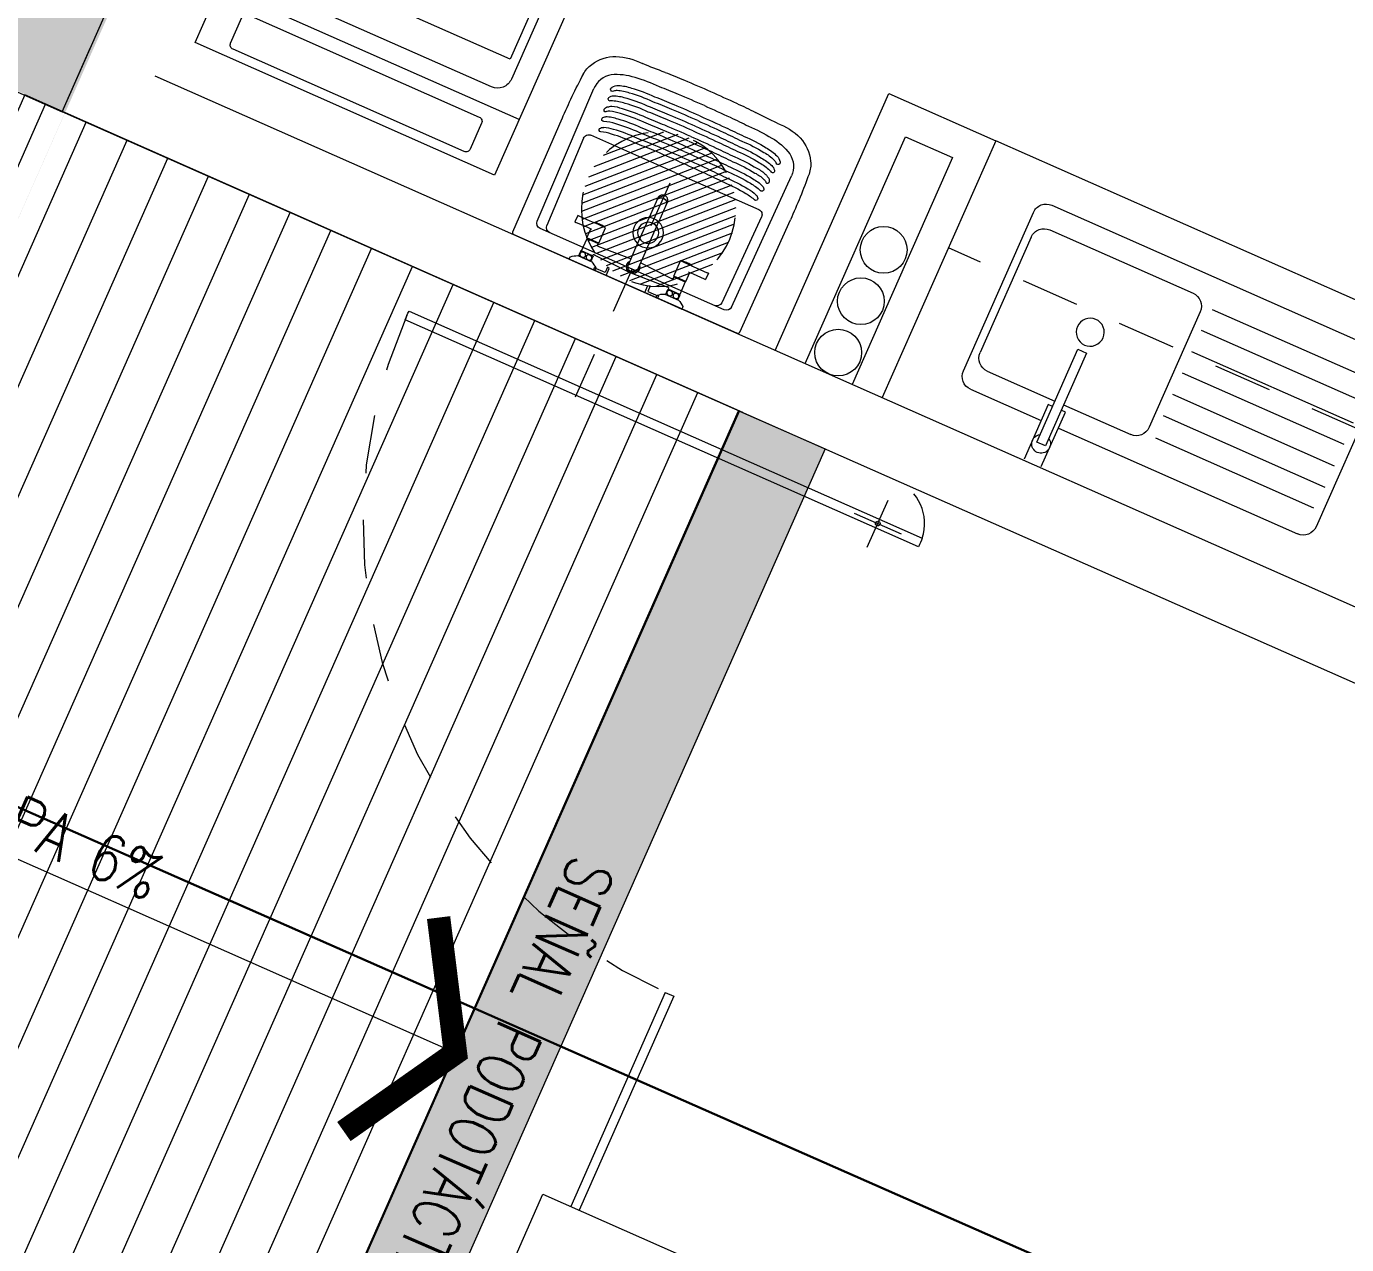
# Model space of a CAD drawing. Header units: millimetres. Extents: x 2471 to 2909, y 1327 to 1568.
# Drawn here: x 2631.763 to 2634.585, y 1413.125 to 1415.728 of the extents above; entities that cross this region are included whole.
import ezdxf
from ezdxf.xclip import XClip

# ---------------------------------------------------------------- set-up
doc = ezdxf.new("R2010")
doc.units = ezdxf.units.MM
doc.header["$XCLIPFRAME"] = 2
doc.set_wipeout_variables(frame=1)
for name, pattern in [('ACAD_ISO07W100', [3, 0, -3]), ('DASHDOT', [1, 0.5, -0.25, 0, -0.25]), ('DASHED2', [0.375, 0.25, -0.125]), ('HIDDEN', [0.375, 0.25, -0.125]), ('HIDDEN2', [0.1875, 0.125, -0.0625]), ('TD_P1$0$ACAD_ISO03W100', [30, 12, -18]), ('TD_P1$0$HIDDEN', [0.375, 0.25, -0.125]), ('Xref_Planta general_Rev4$0$HIDDEN', [0.375, 0.25, -0.125])]:
    doc.linetypes.add(name, pattern=pattern)
doc.layers.get('0').update_dxf_attribs({"color": 251, "lineweight": 9})
for name, color, linetype, lineweight in [('000 SOS 911 TUB. ENTERRADA  ACI', 5, 'DASHED2', 25), ('A-04', 251, 'Continuous', 13), ('A-BARANDAS', 251, 'Continuous', 13), ('A-ESTRUCTURA-HATCH', 251, 'Continuous', 13), ('A-HATCH', 251, 'Continuous', 13), ('A-MURO BAJO', 251, 'Continuous', 13), ('A-MUROS', 251, 'Continuous', 13), ('A-PROYECCIONES', 251, 'HIDDEN', 13), ('A_50_TextoIndicaciones', 251, 'Continuous', 13), ('DLP_EQUIPAMIENTO', 251, 'Continuous', 13), ('DLP_VERDE', 251, 'Continuous', 13), ('HATCH-PISOS', 251, 'Continuous', 13), ('Xref_Planta general_Rev4$0$A-PROYECCIONES', 251, 'Xref_Planta general_Rev4$0$HIDDEN', 13)]:
    doc.layers.add(name, color=color, linetype=linetype, lineweight=lineweight)
doc.styles.add('ESC-50', font='romans.shx', dxfattribs={"width": 0.9, "height": 0.1})
doc.styles.add('TXT_COTAS', font='romans.shx', dxfattribs={"width": 0.8})
doc.linetypes.add('Fire-50-Wall', pattern='A,0.5,-0.075,["I",ESC-50,S=1,R=0,X=-0.03,Y=-0.05],-0.05', length=0.625)

# ---------------------------------------------------------------- blocks, each defined once
blk = doc.blocks.new('TRAZO 2')
at = {"layer": 'HATCH-PISOS'}
h = blk.add_hatch(dxfattribs=at)
h.set_pattern_fill('ANSI31', color=8, scale=0.03, angle=201.1257)
h.set_pattern_definition([(246.12568, (84.2076, 29.95618), (0.08709998, -0.0385507), [])])
h.paths.add_polyline_path([(62.2089, 65.4141), (63.4958, 68.3216), (61.9686, 68.9975), (60.6816, 66.0897)])
h = blk.add_hatch(dxfattribs=at)
h.set_pattern_fill('HEX', color=8, scale=0.0075, angle=66.1257)
h.set_pattern_definition([(66.125684, (169.308602, 222.230152), (-0.037715397, 0.016692941), [0.0238125, -0.047625]), (186.125684, (169.308602, 222.230152), (0.004401188, -0.041008963), [0.0238125, -0.047625]), (126.125684, (169.31824, 222.251927), (-0.03331421, -0.024316022), [0.0238125, -0.047625])])
h.paths.add_polyline_path([(62.2089, 65.4141), (63.4958, 68.3216), (63.6787, 68.2407), (62.3918, 65.3332)])
blk.add_line((63.5028, 68.3185), (61.9756, 68.9944))
for points in [[(62.2089, 65.4141), (63.4958, 68.3216), (61.9686, 68.9975), (60.6816, 66.0897)], [(62.2089, 65.4141), (63.4958, 68.3216), (63.6787, 68.2407), (62.3918, 65.3332)]]:
    blk.add_lwpolyline(points, close=True)
at = {"layer": 'Xref_Planta general_Rev4$0$A-PROYECCIONES', "color": 8, "linetype": 'Continuous'}
blk.add_line((61.3616, 67.6259), (62.8887, 66.95), dxfattribs=at)
at = {"layer": 'Xref_Planta general_Rev4$0$A-PROYECCIONES', "color": 8, "linetype": 'Continuous', "const_width": 0.05}
blk.add_lwpolyline([(62.8527, 67.2393), (62.8887, 66.95), (62.6503, 66.7821)], dxfattribs=at)
at = {"layer": 'A_50_TextoIndicaciones', "char_height": 0.1, "attachment_point": 1, "style": 'TXT_COTAS'}
for s, insert, width, rotation in [('\\pxsm1,ql,t16;RAMPA 6%', (61.7644, 67.5902), 1.024058, 336.1257), ('\\pxsm1,ql,t16;SEÑAL PODOTÁCTIL', (63.2314, 67.3373), 1.46231, 246.1257)]:
    blk.add_mtext(s, dxfattribs=dict(at, insert=insert, width=width, rotation=rotation))
blk = doc.blocks.new('EST P1')
at = {"layer": 'A-ESTRUCTURA-HATCH'}
h = blk.add_hatch(dxfattribs=at)
h.set_pattern_fill('ANSI31', color=256, scale=0.02)
h.set_pattern_definition([(45, (-226392.07709, -8188203.05961), (-0.04490128060535, 0.04490128060535), [])])
h.paths.add_polyline_path([(-3.61, 5.05), (-3.61, 4.85), (-44.785, 4.85), (-44.785, -0.15), (-46.99, -0.15), (-46.99, -11.15), (-3.61, -11.1501), (-3.61, -11.4001), (-47.24, -11.4001), (-47.24, 0.15), (-45.035, 0.15), (-45.035, 5.05)])
h.paths.add_polyline_path([(5.8757, 4.85), (5.8757, 5.05), (35.53, 5.05), (35.53, 4.85)])
h.paths.add_polyline_path([(47.915, 5.05), (35.58, 5.05), (35.58, 4.85), (47.915, 4.85)])
h.paths.add_polyline_path([(51.865, 4.85), (53.3757, 4.85), (53.3757, 5.05), (51.865, 5.05)])
edge = h.paths.add_edge_path()
edge.add_arc((63.3007, -0.15), 9.7, 360, 540)
edge.add_line((53.6007, -0.15), (53.8007, -0.15))
edge.add_arc((63.3007, -0.15), 9.5, 0.90471, 180, ccw=False)
edge.add_line((72.7995, 0), (70.3507, 0))
edge.add_line((70.3507, 0), (70.3507, -0.1499))
edge.add_line((70.3507, -0.1499), (73.0007, -0.15))
edge = h.paths.add_edge_path()
edge.add_arc((63.3007, -0.15), 3.3, 0.0009, 49.9947)
edge.add_line((65.4221, 2.3777), (65.4222, -0.15))
edge.add_line((65.4222, -0.15), (65.2722, -0.15))
edge.add_line((65.2722, -0.15), (65.2721, 2.4964))
edge.add_arc((63.3007, -0.15), 3.3, 53.3166, 180)
edge.add_line((60.0007, -0.15), (59.8007, -0.15))
edge.add_arc((63.3007, -0.15), 3.5, 2.4574, 179.9999, ccw=False)
edge.add_line((66.7975, 0.0001), (69.4507, 0))
edge.add_line((69.4507, 0), (69.4507, -0.1499))
edge.add_line((69.4507, -0.1499), (66.6007, -0.1499))
h.paths.add_polyline_path([(-3.56, -11.15), (35.53, -11.15), (35.53, -11.4001), (-3.56, -11.4001)])
h.paths.add_polyline_path([(35.58, -11.1501), (71.88, -11.1501), (71.88, -11.4001), (35.58, -11.4)])
blk = doc.blocks.new('A$C47ad906b')
at = {"linetype": 'ACAD_ISO07W100'}
blk.add_blockref('EST P1', (27.0859, 53.6317), dxfattribs=at)
blk = doc.blocks.new('MEZCLADORA-P')
at = {"color": 251, "linetype": 'DASHDOT', "ltscale": 0.07}
blk.add_line((0, 0.2633), (0, -0.2869), dxfattribs=at)
at = {"color": 7}
for p, q in [((-0.1318, 0), (-0.0713, 0)), ((-0.0713, 0), (-0.0713, -0.0048)), ((0.0714, 0), (0.1319, 0)), ((0.1319, 0), (0.1319, -0.0048)), ((-0.1318, 0), (-0.1318, -0.0048)), ((-0.1178, -0.0145), (-0.0853, -0.0145)), ((-0.0875, -0.0265), (-0.1157, -0.0265)), ((-0.1141, -0.0265), (-0.1146, -0.027)), ((-0.0886, -0.027), (-0.1146, -0.027)), ((-0.1146, -0.027), (-0.1146, -0.056)), ((-0.0891, -0.0265), (-0.0886, -0.027)), ((-0.0886, -0.027), (-0.0886, -0.0285)), ((-0.0865, -0.0305), (-0.0015, -0.0262)), ((0.086, -0.0304), (0.0015, -0.0262)), ((0.0714, 0), (0.0714, -0.0048)), ((0.0854, -0.0145), (0.1179, -0.0145)), ((0.1157, -0.0265), (0.0875, -0.0265)), ((0.0886, -0.0265), (0.0881, -0.027)), ((0.1151, -0.027), (0.0881, -0.027)), ((0.0881, -0.0285), (0.0881, -0.027)), ((0.1146, -0.0265), (0.1151, -0.027)), ((0.1151, -0.056), (0.1151, -0.027)), ((-0.1146, -0.056), (-0.0886, -0.056)), ((-0.1141, -0.0565), (-0.1146, -0.056)), ((-0.0891, -0.0565), (-0.0886, -0.056)), ((-0.0886, -0.0525), (-0.0886, -0.056)), ((-0.0865, -0.0505), (-0.011, -0.0543)), ((-0.011, -0.0405), (-0.011, -0.0805)), ((0.011, -0.0805), (0.011, -0.0405)), ((0.086, -0.0506), (0.011, -0.0543)), ((0.0881, -0.056), (0.0881, -0.0525)), ((0.0881, -0.056), (0.1151, -0.056)), ((0.0886, -0.0565), (0.0881, -0.056)), ((0.0926, -0.0379), (0.0926, -0.0379)), ((0.1146, -0.0565), (0.1151, -0.056)), ((-0.1526, -0.078), (-0.1501, -0.078)), ((-0.1526, -0.093), (-0.1526, -0.078)), ((-0.1242, -0.078), (-0.1501, -0.078)), ((-0.1129, -0.078), (-0.1242, -0.078)), ((-0.0876, -0.057), (-0.1156, -0.057)), ((-0.1156, -0.057), (-0.1156, -0.078)), ((-0.0891, -0.0565), (-0.1141, -0.0565)), ((-0.0876, -0.057), (-0.0876, -0.093)), ((-0.011, -0.0805), (-0.011, -0.1514)), ((0.011, -0.0805), (0.011, -0.1514)), ((0.1156, -0.057), (0.0876, -0.057)), ((0.0876, -0.057), (0.0876, -0.093)), ((0.1146, -0.0565), (0.0886, -0.0565)), ((0.0896, -0.0565), (0.0896, -0.057)), ((0.1242, -0.078), (0.1129, -0.078)), ((0.1136, -0.0565), (0.1136, -0.057)), ((0.1156, -0.057), (0.1156, -0.078)), ((0.1501, -0.078), (0.1242, -0.078)), ((0.1501, -0.078), (0.1526, -0.078)), ((0.1526, -0.093), (0.1526, -0.078)), ((-0.1501, -0.093), (-0.1526, -0.093)), ((-0.1501, -0.093), (-0.1242, -0.093)), ((-0.1242, -0.093), (-0.1129, -0.093)), ((-0.1137, -0.093), (-0.1137, -0.0932)), ((-0.0876, -0.093), (-0.1129, -0.093)), ((-0.1031, -0.0954), (-0.1001, -0.0954)), ((-0.0895, -0.093), (-0.0895, -0.0932)), ((0.1129, -0.093), (0.0876, -0.093)), ((0.0895, -0.093), (0.0895, -0.0932)), ((0.1001, -0.0954), (0.1031, -0.0954)), ((0.1129, -0.093), (0.1242, -0.093)), ((0.1137, -0.093), (0.1137, -0.0932)), ((0.1242, -0.093), (0.1501, -0.093)), ((0.1526, -0.093), (0.1501, -0.093)), ((-0.011, -0.1514), (-0.011, -0.1885)), ((0.011, -0.1885), (0.011, -0.1514)), ((-0.011, -0.1885), (-0.011, -0.1905)), ((-0.011, -0.1969), (-0.011, -0.1905)), ((0.011, -0.1885), (0.011, -0.1905)), ((0.011, -0.1969), (0.011, -0.1905))]:
    blk.add_line(p, q, dxfattribs=at)
for centre, radius, start, end in [((-0.1303, -0.0048), 0.0015, 180, 228.4626), ((-0.0982, 0.0315), 0.05, 228.4626, 246.8453), ((-0.1083, -0.0205), 0.0095, 140.8333, 144.6655), ((-0.1083, -0.0205), 0.0095, 215.3345, 219.1667), ((-0.0948, -0.0205), 0.0095, 35.3345, 39.1667), ((-0.0948, -0.0205), 0.0095, 320.8333, 324.6655), ((-0.105, 0.0315), 0.05, 293.1547, 311.5374), ((-0.0728, -0.0048), 0.0015, 311.5374, 0), ((0, -0.0405), 0.0143, 320.0451, 219.9549), ((0, -0.0405), 0.0143, 320.5275, 219.4725), ((0, -0.0405), 0.014, 321.7868, 218.2132), ((0.0729, -0.0048), 0.0015, 180, 228.4626), ((0.105, 0.0315), 0.05, 228.4626, 246.8453), ((0.0949, -0.0205), 0.0095, 140.8333, 144.6655), ((0.0949, -0.0205), 0.0095, 215.3345, 219.1667), ((0.1084, -0.0205), 0.0095, 35.3345, 39.1667), ((0.1084, -0.0205), 0.0095, 320.8333, 324.6655), ((0.0982, 0.0315), 0.05, 293.1547, 311.5374), ((0.1304, -0.0048), 0.0015, 311.5374, 0), ((0, -0.0405), 0.011, 0, 180), ((-0.1127, -0.0932), 0.001, 180, 255.7593), ((-0.1031, -0.0554), 0.04, 255.7593, 270), ((-0.1001, -0.0554), 0.04, 270, 284.2407), ((-0.0905, -0.0932), 0.001, 284.2407, 0), ((0.0905, -0.0932), 0.001, 180, 255.7593), ((0.1001, -0.0554), 0.04, 255.7593, 270), ((0.1031, -0.0554), 0.04, 270, 284.2407), ((0.1127, -0.0932), 0.001, 284.2407, 0)]:
    blk.add_arc(centre, radius, start, end, dxfattribs=at)
for centre, major_axis, ratio, start_param, end_param in [((-0.0016, -0.0243), (0.00195, 0.00019), 0.977728, 4.694416, 4.711947), ((0.0016, -0.0243), (0.00197, -0.00016), 0.989596, 4.695691, 4.715329), ((0, -0.1905), (-0.011, 0), 0.927184, 0, 3.141593), ((0, -0.1905), (0.011, 0), 0.927184, 3.141593, 6.283185)]:
    blk.add_ellipse(centre, major_axis=major_axis, ratio=ratio, start_param=start_param, end_param=end_param, dxfattribs=at)
for points, knots in [([(-0.1161, -0.026), (-0.1161, -0.026), (-0.1161, -0.0259), (-0.1161, -0.0257), (-0.1161, -0.0255), (-0.1161, -0.0251), (-0.1161, -0.0248), (-0.1161, -0.0244), (-0.1161, -0.0242), (-0.1161, -0.0237), (-0.1161, -0.0234), (-0.1161, -0.0228), (-0.1161, -0.0223), (-0.1161, -0.0214), (-0.1161, -0.0209), (-0.1161, -0.0201), (-0.1161, -0.0196), (-0.1161, -0.0187), (-0.1161, -0.0182), (-0.1161, -0.0176), (-0.1161, -0.0173), (-0.1161, -0.0168), (-0.1161, -0.0166), (-0.1161, -0.0162), (-0.1161, -0.0159), (-0.1161, -0.0155), (-0.1161, -0.0153), (-0.1161, -0.0151), (-0.1161, -0.015), (-0.1161, -0.015)], [1.912506, 1.912506, 1.912506, 1.912506, 2.09167, 2.09167, 2.270834, 2.270834, 2.409757, 2.409757, 2.503909, 2.503909, 2.59806, 2.59806, 2.741232, 2.741232, 2.868759, 2.868759, 2.996286, 2.996286, 3.139457, 3.139457, 3.233609, 3.233609, 3.32776, 3.32776, 3.466683, 3.466683, 3.645847, 3.645847, 3.825012, 3.825012, 3.825012, 3.825012]), ([(-0.1088, -0.026), (-0.1083, -0.026), (-0.1078, -0.0259), (-0.1067, -0.0257), (-0.1061, -0.0255), (-0.1053, -0.0251), (-0.1049, -0.0248), (-0.1043, -0.0244), (-0.1041, -0.0242), (-0.1036, -0.0237), (-0.1034, -0.0234), (-0.103, -0.0228), (-0.1028, -0.0223), (-0.1026, -0.0214), (-0.1025, -0.0209), (-0.1025, -0.0201), (-0.1026, -0.0196), (-0.1028, -0.0187), (-0.103, -0.0182), (-0.1034, -0.0176), (-0.1036, -0.0173), (-0.1041, -0.0168), (-0.1043, -0.0166), (-0.1049, -0.0162), (-0.1053, -0.0159), (-0.1061, -0.0155), (-0.1067, -0.0153), (-0.1078, -0.0151), (-0.1083, -0.015), (-0.1088, -0.015), (-0.1094, -0.015), (-0.1099, -0.0151), (-0.111, -0.0153), (-0.1116, -0.0155), (-0.1124, -0.0159), (-0.1128, -0.0162), (-0.1134, -0.0166), (-0.1136, -0.0168), (-0.1141, -0.0173), (-0.1143, -0.0176), (-0.1147, -0.0182), (-0.1149, -0.0187), (-0.1151, -0.0196), (-0.1152, -0.0201), (-0.1152, -0.0209), (-0.1151, -0.0214), (-0.1149, -0.0223), (-0.1147, -0.0228), (-0.1143, -0.0234), (-0.1141, -0.0237), (-0.1136, -0.0242), (-0.1134, -0.0244), (-0.1128, -0.0248), (-0.1124, -0.0251), (-0.1116, -0.0255), (-0.111, -0.0257), (-0.1099, -0.0259), (-0.1094, -0.026), (-0.1088, -0.026)], [1.912506, 1.912506, 1.912506, 1.912506, 2.09167, 2.09167, 2.270834, 2.270834, 2.409757, 2.409757, 2.503909, 2.503909, 2.59806, 2.59806, 2.741232, 2.741232, 2.868759, 2.868759, 2.996286, 2.996286, 3.139457, 3.139457, 3.233609, 3.233609, 3.32776, 3.32776, 3.466683, 3.466683, 3.645847, 3.645847, 3.825012, 3.825012, 3.825012, 4.004176, 4.004176, 4.18334, 4.18334, 4.322263, 4.322263, 4.416415, 4.416415, 4.510566, 4.510566, 4.653737, 4.653737, 4.781264, 4.781264, 4.908792, 4.908792, 5.051963, 5.051963, 5.146114, 5.146114, 5.240266, 5.240266, 5.379189, 5.379189, 5.558353, 5.558353, 5.737517, 5.737517, 5.737517, 5.737517]), ([(-0.0944, -0.026), (-0.0938, -0.026), (-0.0933, -0.0259), (-0.0922, -0.0257), (-0.0916, -0.0255), (-0.0908, -0.0251), (-0.0904, -0.0248), (-0.0898, -0.0244), (-0.0896, -0.0242), (-0.0891, -0.0237), (-0.0889, -0.0234), (-0.0885, -0.0228), (-0.0883, -0.0223), (-0.0881, -0.0214), (-0.088, -0.0209), (-0.088, -0.0201), (-0.0881, -0.0196), (-0.0883, -0.0187), (-0.0885, -0.0182), (-0.0889, -0.0176), (-0.0891, -0.0173), (-0.0896, -0.0168), (-0.0898, -0.0166), (-0.0904, -0.0162), (-0.0908, -0.0159), (-0.0916, -0.0155), (-0.0922, -0.0153), (-0.0933, -0.0151), (-0.0938, -0.015), (-0.0944, -0.015), (-0.0949, -0.015), (-0.0954, -0.0151), (-0.0965, -0.0153), (-0.0971, -0.0155), (-0.0979, -0.0159), (-0.0983, -0.0162), (-0.0989, -0.0166), (-0.0991, -0.0168), (-0.0996, -0.0173), (-0.0998, -0.0176), (-0.1002, -0.0182), (-0.1004, -0.0187), (-0.1006, -0.0196), (-0.1007, -0.0201), (-0.1007, -0.0209), (-0.1006, -0.0214), (-0.1004, -0.0223), (-0.1002, -0.0228), (-0.0998, -0.0234), (-0.0996, -0.0237), (-0.0991, -0.0242), (-0.0989, -0.0244), (-0.0983, -0.0248), (-0.0979, -0.0251), (-0.0971, -0.0255), (-0.0965, -0.0257), (-0.0954, -0.0259), (-0.0949, -0.026), (-0.0944, -0.026)], [-1.912506, -1.912506, -1.912506, -1.912506, -1.733342, -1.733342, -1.554177, -1.554177, -1.415254, -1.415254, -1.321103, -1.321103, -1.226951, -1.226951, -1.08378, -1.08378, -0.956253, -0.956253, -0.828726, -0.828726, -0.685555, -0.685555, -0.591403, -0.591403, -0.497251, -0.497251, -0.358328, -0.358328, -0.179164, -0.179164, 0, 0, 0, 0.179164, 0.179164, 0.358328, 0.358328, 0.497251, 0.497251, 0.591403, 0.591403, 0.685555, 0.685555, 0.828726, 0.828726, 0.956253, 0.956253, 1.08378, 1.08378, 1.226951, 1.226951, 1.321103, 1.321103, 1.415254, 1.415254, 1.554177, 1.554177, 1.733342, 1.733342, 1.912506, 1.912506, 1.912506, 1.912506]), ([(-0.0871, -0.015), (-0.0871, -0.015), (-0.0871, -0.0151), (-0.0871, -0.0153), (-0.0871, -0.0155), (-0.0871, -0.0159), (-0.0871, -0.0162), (-0.0871, -0.0166), (-0.0871, -0.0168), (-0.0871, -0.0173), (-0.0871, -0.0176), (-0.0871, -0.0182), (-0.0871, -0.0187), (-0.0871, -0.0196), (-0.0871, -0.0201), (-0.0871, -0.0209), (-0.0871, -0.0214), (-0.0871, -0.0223), (-0.0871, -0.0228), (-0.0871, -0.0234), (-0.0871, -0.0237), (-0.0871, -0.0242), (-0.0871, -0.0244), (-0.0871, -0.0248), (-0.0871, -0.0251), (-0.0871, -0.0255), (-0.0871, -0.0257), (-0.0871, -0.0259), (-0.0871, -0.026), (-0.0871, -0.026)], [0, 0, 0, 0, 0.179164, 0.179164, 0.358328, 0.358328, 0.497251, 0.497251, 0.591403, 0.591403, 0.685555, 0.685555, 0.828726, 0.828726, 0.956253, 0.956253, 1.08378, 1.08378, 1.226951, 1.226951, 1.321103, 1.321103, 1.415254, 1.415254, 1.554177, 1.554177, 1.733342, 1.733342, 1.912506, 1.912506, 1.912506, 1.912506]), ([(0.0014, -0.0262), (0.0014, -0.0262), (0.0014, -0.0262), (0.0015, -0.0262), (0.0015, -0.0262), (0.0015, -0.0262)], [0, 0, 0, 0, 0.003858876, 0.003858876, 0.005459734, 0.005459734, 0.005459734, 0.005459734]), ([(0.0871, -0.026), (0.0871, -0.026), (0.0871, -0.0259), (0.0871, -0.0257), (0.0871, -0.0255), (0.0871, -0.0251), (0.0871, -0.0248), (0.0871, -0.0244), (0.0871, -0.0242), (0.0871, -0.0237), (0.0871, -0.0234), (0.0871, -0.0228), (0.0871, -0.0223), (0.0871, -0.0214), (0.0871, -0.0209), (0.0871, -0.0201), (0.0871, -0.0196), (0.0871, -0.0187), (0.0871, -0.0182), (0.0871, -0.0176), (0.0871, -0.0173), (0.0871, -0.0168), (0.0871, -0.0166), (0.0871, -0.0162), (0.0871, -0.0159), (0.0871, -0.0155), (0.0871, -0.0153), (0.0871, -0.0151), (0.0871, -0.015), (0.0871, -0.015)], [1.912506, 1.912506, 1.912506, 1.912506, 2.09167, 2.09167, 2.270834, 2.270834, 2.409757, 2.409757, 2.503909, 2.503909, 2.59806, 2.59806, 2.741232, 2.741232, 2.868759, 2.868759, 2.996286, 2.996286, 3.139457, 3.139457, 3.233609, 3.233609, 3.32776, 3.32776, 3.466683, 3.466683, 3.645847, 3.645847, 3.825012, 3.825012, 3.825012, 3.825012]), ([(0.0944, -0.026), (0.0949, -0.026), (0.0954, -0.0259), (0.0965, -0.0257), (0.0971, -0.0255), (0.0979, -0.0251), (0.0983, -0.0248), (0.0989, -0.0244), (0.0991, -0.0242), (0.0996, -0.0237), (0.0998, -0.0234), (0.1002, -0.0228), (0.1004, -0.0223), (0.1006, -0.0214), (0.1007, -0.0209), (0.1007, -0.0201), (0.1006, -0.0196), (0.1004, -0.0187), (0.1002, -0.0182), (0.0998, -0.0176), (0.0996, -0.0173), (0.0991, -0.0168), (0.0989, -0.0166), (0.0983, -0.0162), (0.0979, -0.0159), (0.0971, -0.0155), (0.0965, -0.0153), (0.0954, -0.0151), (0.0949, -0.015), (0.0944, -0.015), (0.0938, -0.015), (0.0933, -0.0151), (0.0922, -0.0153), (0.0916, -0.0155), (0.0908, -0.0159), (0.0904, -0.0162), (0.0898, -0.0166), (0.0896, -0.0168), (0.0891, -0.0173), (0.0889, -0.0176), (0.0885, -0.0182), (0.0883, -0.0187), (0.0881, -0.0196), (0.088, -0.0201), (0.088, -0.0209), (0.0881, -0.0214), (0.0883, -0.0223), (0.0885, -0.0228), (0.0889, -0.0234), (0.0891, -0.0237), (0.0896, -0.0242), (0.0898, -0.0244), (0.0904, -0.0248), (0.0908, -0.0251), (0.0916, -0.0255), (0.0922, -0.0257), (0.0933, -0.0259), (0.0938, -0.026), (0.0944, -0.026)], [1.912506, 1.912506, 1.912506, 1.912506, 2.09167, 2.09167, 2.270834, 2.270834, 2.409757, 2.409757, 2.503909, 2.503909, 2.59806, 2.59806, 2.741232, 2.741232, 2.868759, 2.868759, 2.996286, 2.996286, 3.139457, 3.139457, 3.233609, 3.233609, 3.32776, 3.32776, 3.466683, 3.466683, 3.645847, 3.645847, 3.825012, 3.825012, 3.825012, 4.004176, 4.004176, 4.18334, 4.18334, 4.322263, 4.322263, 4.416415, 4.416415, 4.510566, 4.510566, 4.653737, 4.653737, 4.781264, 4.781264, 4.908792, 4.908792, 5.051963, 5.051963, 5.146114, 5.146114, 5.240266, 5.240266, 5.379189, 5.379189, 5.558353, 5.558353, 5.737517, 5.737517, 5.737517, 5.737517]), ([(0.1088, -0.026), (0.1094, -0.026), (0.1099, -0.0259), (0.111, -0.0257), (0.1116, -0.0255), (0.1124, -0.0251), (0.1128, -0.0248), (0.1134, -0.0244), (0.1136, -0.0242), (0.1141, -0.0237), (0.1143, -0.0234), (0.1147, -0.0228), (0.1149, -0.0223), (0.1151, -0.0214), (0.1152, -0.0209), (0.1152, -0.0201), (0.1151, -0.0196), (0.1149, -0.0187), (0.1147, -0.0182), (0.1143, -0.0176), (0.1141, -0.0173), (0.1136, -0.0168), (0.1134, -0.0166), (0.1128, -0.0162), (0.1124, -0.0159), (0.1116, -0.0155), (0.111, -0.0153), (0.1099, -0.0151), (0.1094, -0.015), (0.1088, -0.015), (0.1083, -0.015), (0.1078, -0.0151), (0.1067, -0.0153), (0.1061, -0.0155), (0.1053, -0.0159), (0.1049, -0.0162), (0.1043, -0.0166), (0.1041, -0.0168), (0.1036, -0.0173), (0.1034, -0.0176), (0.103, -0.0182), (0.1028, -0.0187), (0.1026, -0.0196), (0.1025, -0.0201), (0.1025, -0.0209), (0.1026, -0.0214), (0.1028, -0.0223), (0.103, -0.0228), (0.1034, -0.0234), (0.1036, -0.0237), (0.1041, -0.0242), (0.1043, -0.0244), (0.1049, -0.0248), (0.1053, -0.0251), (0.1061, -0.0255), (0.1067, -0.0257), (0.1078, -0.0259), (0.1083, -0.026), (0.1088, -0.026)], [-1.912506, -1.912506, -1.912506, -1.912506, -1.733342, -1.733342, -1.554177, -1.554177, -1.415254, -1.415254, -1.321103, -1.321103, -1.226951, -1.226951, -1.08378, -1.08378, -0.956253, -0.956253, -0.828726, -0.828726, -0.685555, -0.685555, -0.591403, -0.591403, -0.497251, -0.497251, -0.358328, -0.358328, -0.179164, -0.179164, 0, 0, 0, 0.179164, 0.179164, 0.358328, 0.358328, 0.497251, 0.497251, 0.591403, 0.591403, 0.685555, 0.685555, 0.828726, 0.828726, 0.956253, 0.956253, 1.08378, 1.08378, 1.226951, 1.226951, 1.321103, 1.321103, 1.415254, 1.415254, 1.554177, 1.554177, 1.733342, 1.733342, 1.912506, 1.912506, 1.912506, 1.912506]), ([(0.1161, -0.015), (0.1161, -0.015), (0.1161, -0.0151), (0.1161, -0.0153), (0.1161, -0.0155), (0.1161, -0.0159), (0.1161, -0.0162), (0.1161, -0.0166), (0.1161, -0.0168), (0.1161, -0.0173), (0.1161, -0.0176), (0.1161, -0.0182), (0.1161, -0.0187), (0.1161, -0.0196), (0.1161, -0.0201), (0.1161, -0.0209), (0.1161, -0.0214), (0.1161, -0.0223), (0.1161, -0.0228), (0.1161, -0.0234), (0.1161, -0.0237), (0.1161, -0.0242), (0.1161, -0.0244), (0.1161, -0.0248), (0.1161, -0.0251), (0.1161, -0.0255), (0.1161, -0.0257), (0.1161, -0.0259), (0.1161, -0.026), (0.1161, -0.026)], [0, 0, 0, 0, 0.179164, 0.179164, 0.358328, 0.358328, 0.497251, 0.497251, 0.591403, 0.591403, 0.685555, 0.685555, 0.828726, 0.828726, 0.956253, 0.956253, 1.08378, 1.08378, 1.226951, 1.226951, 1.321103, 1.321103, 1.415254, 1.415254, 1.554177, 1.554177, 1.733342, 1.733342, 1.912506, 1.912506, 1.912506, 1.912506]), ([(-0.0886, -0.0285), (-0.0886, -0.0287), (-0.0886, -0.0289), (-0.0884, -0.0293), (-0.0883, -0.0295), (-0.0881, -0.0299), (-0.0879, -0.03), (-0.0876, -0.0303), (-0.0874, -0.0303), (-0.0869, -0.0305), (-0.0867, -0.0305), (-0.0865, -0.0305)], [0.0014961, 0.0014961, 0.0014961, 0.0014961, 0.0628341, 0.0628341, 0.1278738, 0.1278738, 0.192655, 0.192655, 0.2586819, 0.2586819, 0.3211409, 0.3211409, 0.3211409, 0.3211409]), ([(-0.0865, -0.0505), (-0.0867, -0.0505), (-0.0869, -0.0505), (-0.0873, -0.0507), (-0.0875, -0.0507), (-0.0879, -0.051), (-0.0881, -0.0511), (-0.0883, -0.0515), (-0.0884, -0.0517), (-0.0886, -0.0521), (-0.0886, -0.0523), (-0.0886, -0.0525)], [0, 0, 0, 0, 0.0632739, 0.0632739, 0.1284986, 0.1284986, 0.1931331, 0.1931331, 0.2588948, 0.2588948, 0.322347, 0.322347, 0.322347, 0.322347]), ([(0.086, -0.0305), (0.0862, -0.0305), (0.0864, -0.0304), (0.0869, -0.0303), (0.0871, -0.0302), (0.0874, -0.03), (0.0876, -0.0298), (0.0878, -0.0295), (0.0879, -0.0293), (0.0881, -0.0289), (0.0881, -0.0287), (0.0881, -0.0285)], [0.0009309, 0.0009309, 0.0009309, 0.0009309, 0.0631461, 0.0631461, 0.1284888, 0.1284888, 0.1937028, 0.1937028, 0.260157, 0.260157, 0.3196739, 0.3196739, 0.3196739, 0.3196739]), ([(0.0881, -0.0525), (0.0881, -0.0523), (0.0881, -0.0521), (0.0879, -0.0517), (0.0878, -0.0515), (0.0876, -0.0512), (0.0874, -0.051), (0.0871, -0.0508), (0.0869, -0.0507), (0.0864, -0.0506), (0.0862, -0.0505), (0.086, -0.0505)], [0.0009616, 0.0009616, 0.0009616, 0.0009616, 0.0627142, 0.0627142, 0.1276947, 0.1276947, 0.1924362, 0.1924362, 0.2584085, 0.2584085, 0.3218037, 0.3218037, 0.3218037, 0.3218037]), ([(0.011, -0.1969), (0.011, -0.198), (0.0108, -0.199), (0.0101, -0.2011), (0.0095, -0.2021), (0.0082, -0.2038), (0.0073, -0.2046), (0.0054, -0.2059), (0.0043, -0.2064), (0.0021, -0.207), (0.0009, -0.2072), (-0.0015, -0.2071), (-0.0026, -0.2069), (-0.0048, -0.2062), (-0.0059, -0.2056), (-0.0077, -0.2042), (-0.0085, -0.2034), (-0.0098, -0.2016), (-0.0103, -0.2006), (-0.0109, -0.1987), (-0.011, -0.1978), (-0.011, -0.1969)], [4.328417, 4.328417, 4.328417, 4.328417, 4.64395, 4.64395, 4.960575, 4.960575, 5.279717, 5.279717, 5.601363, 5.601363, 5.924602, 5.924602, 6.248311, 6.248311, 6.571371, 6.571371, 6.892655, 6.892655, 7.211325, 7.211325, 7.470009, 7.470009, 7.470009, 7.470009])]:
    blk.add_open_spline(points, degree=3, knots=knots, dxfattribs=at)
for points in [[(-0.0015, -0.0262), (-0.0015, -0.0262), (-0.0015, -0.0262), (-0.0015, -0.0262)], [(-0.0015, -0.0262), (-0.0015, -0.0262), (-0.0014, -0.0262), (-0.0014, -0.0262)], [(0.0015, -0.0262), (0.0015, -0.0262), (0.0015, -0.0262), (0.0015, -0.0262)], [(-0.093, -0.0371), (-0.093, -0.0371), (-0.093, -0.0371), (-0.093, -0.0371)], [(-0.0886, -0.0525), (-0.0886, -0.0525), (-0.0886, -0.0525), (-0.0886, -0.0525)], [(-0.0865, -0.0505), (-0.0865, -0.0505), (-0.0865, -0.0505), (-0.0865, -0.0505)], [(0.0881, -0.0525), (0.0881, -0.0525), (0.0881, -0.0525), (0.0881, -0.0525)]]:
    blk.add_open_spline(points, degree=3, dxfattribs=at)
blk = doc.blocks.new('LAV-AMAZ-LAV_01')
blk.add_wipeout([(0.26, 0), (0.2622, -0.0005), (0.2636, -0.0015), (0.2646, -0.0029), (0.265, -0.005), (0.2669, -0.2686), (0.2669, -0.2806), (0.2668, -0.3016), (0.2663, -0.3212), (0.2658, -0.3369), (0.2649, -0.3544), (0.2637, -0.3738), (0.2622, -0.3835), (0.2599, -0.3912), (0.256, -0.3998), (0.2526, -0.4053), (0.248, -0.4118), (0.2384, -0.4219), (0.2336, -0.426), (0.2274, -0.4303), (0.2218, -0.4337), (0.2153, -0.4368), (0.2095, -0.4389), (0.2006, -0.4416), (0.191, -0.4437), (0.1829, -0.445), (0.1696, -0.4461), (0.165, -0.4462), (0.1572, -0.4459), (0.1314, -0.4466), (0.1057, -0.4481), (0.0834, -0.4489), (0.0611, -0.4495), (0.0413, -0.4498), (0.0031, -0.45), (-0.0305, -0.4499), (-0.0611, -0.4495), (-0.0834, -0.4489), (-0.1057, -0.4481), (-0.1314, -0.4466), (-0.1572, -0.4459), (-0.165, -0.4462), (-0.1772, -0.4456), (-0.1867, -0.4445), (-0.1955, -0.4428), (-0.2037, -0.4407), (-0.2104, -0.4386), (-0.2153, -0.4368), (-0.223, -0.433), (-0.231, -0.4279), (-0.2384, -0.4219), (-0.245, -0.4153), (-0.2509, -0.4079), (-0.2556, -0.4005), (-0.2593, -0.3928), (-0.2612, -0.3876), (-0.2627, -0.3815), (-0.2637, -0.3738), (-0.2647, -0.3576), (-0.2655, -0.3419), (-0.2661, -0.3284), (-0.2663, -0.3212), (-0.2667, -0.3081), (-0.2669, -0.2902), (-0.2669, -0.2686), (-0.2665, -0.2127), (-0.266, -0.1368), (-0.265, -0.005), (-0.2647, -0.0032), (-0.2636, -0.0015), (-0.2621, -0.0004), (-0.26, 0)])
for p, q in [((0.26, 0), (-0.26, 0)), ((-0.265, -0.005), (-0.2669, -0.2686)), ((0.265, -0.005), (0.2669, -0.2686)), ((-0.2271, -0.0469), (-0.2308, -0.3547)), ((0.2151, -0.035), (-0.2151, -0.035)), ((-0.208, -0.2488), (-0.2042, -0.0468)), ((0.208, -0.2488), (0.2042, -0.0468)), ((0.2271, -0.0469), (0.2308, -0.3547)), ((0, -0.261), (-0.196, -0.261)), ((0, -0.261), (0.196, -0.261))]:
    blk.add_line(p, q)
at = {"color": 7}
for points in [[(-0.0001, -0.286, -0.004924), (-0.06, -0.2855, -0.005443), (-0.1041, -0.2841, -0.041272), (-0.157, -0.281, -0.059773), (-0.1802, -0.2762, -0.37117)], [(0.0001, -0.286, 0.004924), (0.06, -0.2855, 0.005443), (0.1041, -0.2841, 0.041272), (0.157, -0.281, 0.059773), (0.1802, -0.2762, 0.37117)], [(-0.0001, -0.321, -0.004924), (-0.06, -0.3205, -0.005443), (-0.1041, -0.3191, -0.041272), (-0.157, -0.316, -0.068069), (-0.1833, -0.3101, -0.158546)], [(-0.0001, -0.31, -0.004924), (-0.06, -0.3095, -0.005443), (-0.1041, -0.3081, -0.041272), (-0.157, -0.305, -0.066903), (-0.1829, -0.2992, -0.004021)], [(-0.0001, -0.297, -0.004924), (-0.06, -0.2965, -0.005443), (-0.1041, -0.2951, -0.041272), (-0.157, -0.292, -0.045554), (-0.1778, -0.2875)], [(0.0001, -0.297, 0.004924), (0.06, -0.2965, 0.005443), (0.1041, -0.2951, 0.041272), (0.157, -0.292, 0.045554), (0.1778, -0.2875)], [(0.0001, -0.31, 0.004924), (0.06, -0.3095, 0.005443), (0.1041, -0.3081, 0.041272), (0.157, -0.305, 0.066903), (0.1829, -0.2992, 0.004021)], [(0.0001, -0.321, 0.004924), (0.06, -0.3205, 0.005443), (0.1041, -0.3191, 0.041272), (0.157, -0.316, 0.068069), (0.1833, -0.3101, 0.158546)], [(-0.0001, -0.334, -0.004924), (-0.06, -0.3335, -0.005443), (-0.1041, -0.3321, -0.041272), (-0.157, -0.329, -0.078711), (-0.1799, -0.3243, -0.062731), (-0.1859, -0.3211, -0.37117)], [(-0.0001, -0.345, -0.004924), (-0.06, -0.3445, -0.005443), (-0.1041, -0.3431, -0.041272), (-0.157, -0.34, -0.078711), (-0.1799, -0.3353, -0.054156), (-0.1851, -0.3326, -0.37117)], [(0.0001, -0.334, 0.004924), (0.06, -0.3335, 0.005443), (0.1041, -0.3321, 0.041272), (0.157, -0.329, 0.078711), (0.1799, -0.3243, 0.062731), (0.1859, -0.3211, 0.37117)], [(0.0001, -0.345, 0.004924), (0.06, -0.3445, 0.005443), (0.1041, -0.3431, 0.041272), (0.157, -0.34, 0.078711), (0.1799, -0.3353, 0.054156), (0.1851, -0.3326, 0.37117)], [(-0.0001, -0.369, -0.004924), (-0.06, -0.3685, -0.005443), (-0.1041, -0.3671, -0.041272), (-0.157, -0.364, -0.068174), (-0.1834, -0.358, -0.157546), (-0.1925, -0.3517, -0.375783)], [(-0.0001, -0.382, -0.004924), (-0.06, -0.3815, -0.005443), (-0.1041, -0.3801, -0.041272), (-0.157, -0.377, -0.068174), (-0.1834, -0.371, -0.088848), (-0.1902, -0.3667, -0.37117)], [(-0.0001, -0.358, -0.004924), (-0.06, -0.3575, -0.005443), (-0.1041, -0.3561, -0.041272), (-0.157, -0.353, -0.068174), (-0.1834, -0.347, -0.012686), (-0.1882, -0.3447)], [(0.0001, -0.358, 0.004924), (0.06, -0.3575, 0.005443), (0.1041, -0.3561, 0.041272), (0.157, -0.353, 0.068174), (0.1834, -0.347, 0.012686), (0.1882, -0.3447)], [(0.0001, -0.369, 0.004924), (0.06, -0.3685, 0.005443), (0.1041, -0.3671, 0.041272), (0.157, -0.364, 0.068174), (0.1834, -0.358, 0.157546), (0.1925, -0.3517, 0.375783)], [(0.0001, -0.382, 0.004924), (0.06, -0.3815, 0.005443), (0.1041, -0.3801, 0.041272), (0.157, -0.377, 0.068174), (0.1834, -0.371, 0.088848), (0.1902, -0.3667, 0.37117)], [(-0.0001, -0.393, -0.004924), (-0.06, -0.3925, -0.005443), (-0.1041, -0.3911, -0.041272), (-0.157, -0.388, -0.064512), (-0.1851, -0.3816, -0.157603), (-0.1966, -0.3724)], [(0.0001, -0.393, 0.004924), (0.06, -0.3925, 0.005443), (0.1041, -0.3911, 0.041272), (0.157, -0.388, 0.064512), (0.1851, -0.3816, 0.157603), (0.1966, -0.3724)]]:
    blk.add_lwpolyline(points, format="xyb", dxfattribs=at)
for points in [[(0, -0.417, -0.004925), (-0.0604, -0.4165, -0.00535), (-0.1043, -0.4151, -0.04023), (-0.1597, -0.4119, -0.10491), (-0.2087, -0.3967, -0.253945), (-0.2308, -0.3547, -0.253945)], [(0, -0.417, 0.004925), (0.0604, -0.4165, 0.00535), (0.1043, -0.4151, 0.04023), (0.1597, -0.4119, 0.10491), (0.2087, -0.3967, 0.253945), (0.2308, -0.3547, 0.253945)], [(-0.0611, -0.4495, 0.004927), (0, -0.45, 0.004927), (0.0611, -0.4495, 0.004927)]]:
    blk.add_lwpolyline(points, format="xyb")
for radius in [0.0325, 0.0225]:
    blk.add_circle((0, -0.12), radius)
for centre, radius, start, end in [((-0.26, -0.005), 0.005, 90, 179.5983), ((0.26, -0.005), 0.005, 0.4017, 90), ((-0.2151, -0.047), 0.012, 90, 179.3199), ((-0.1922, -0.047), 0.012, 90, 178.9249), ((0.1922, -0.047), 0.012, 1.0751, 90), ((0.2151, -0.047), 0.012, 0.6801, 90), ((-0.196, -0.249), 0.012, 178.9249, 270), ((0.196, -0.249), 0.012, 270, 1.0751), ((1.0777, -0.2806), 1.3446, 179.4878, 183.9734), ((-1.0777, -0.2806), 1.3446, 356.0266, 0.5122), ((-0.2016, -0.3694), 0.0623, 183.9734, 209.8873), ((0.2016, -0.3694), 0.0623, 330.1127, 356.0266), ((-0.1812, -0.3586), 0.0853, 209.3798, 246.4528), ((0.1812, -0.3586), 0.0853, 293.5472, 330.6202), ((-0.165, -0.3061), 0.14, 248.9414, 273.2067), ((-0.1653, -1.2669), 0.821, 85.8335, 89.4318), ((-0.0188, 1.6329), 2.0828, 267.6113, 268.8381), ((0.0188, 1.6329), 2.0828, 271.1619, 272.3887), ((0.1653, -1.2669), 0.821, 90.5682, 94.1665), ((0.165, -0.3061), 0.14, 266.7933, 291.0586)]:
    blk.add_arc(centre, radius, start, end)
for centre, radius, start, end in [((-0.1812, -0.2801), 0.00402, 67.2152, 203.9492), ((-0.1728, -0.2741), 0.0143, 212.1454, 249.2708), ((0.1728, -0.2741), 0.0143, 290.7292, 327.8546), ((0.1812, -0.2801), 0.00402, 336.0508, 112.7848), ((-0.1848, -0.3029), 0.00409, 62.4907, 198.722), ((-0.1792, -0.3009), 0.01, 198.722, 245.4682), ((0.1848, -0.3029), 0.00409, 341.278, 117.5093), ((0.1792, -0.3009), 0.01, 294.5318, 341.278), ((-0.1843, -0.3232), 0.00817, 170.8884, 211.776), ((-0.189, -0.3225), 0.00344, 23.6624, 170.8884), ((-0.1807, -0.321), 0.0124, 211.776, 249.2633), ((0.1807, -0.321), 0.0124, 290.7367, 328.224), ((0.189, -0.3225), 0.00344, 9.1116, 156.3376), ((0.1843, -0.3232), 0.00817, 328.224, 9.1116), ((-0.1935, -0.3694), 0.00427, 39.8792, 224.315), ((-0.1898, -0.3485), 0.00418, 67.1844, 229.4438), ((0.1898, -0.3485), 0.00418, 310.5562, 112.8156), ((0.1935, -0.3694), 0.00427, 315.685, 140.1208)]:
    blk.add_arc(centre, radius, start, end, dxfattribs=at)
blk.add_blockref('MEZCLADORA-P', (0, 0))
blk = doc.blocks.new('TERMA')
at = {"layer": 'A-HATCH', "linetype": 'HIDDEN2', "ltscale": 0.3}
h = blk.add_hatch(dxfattribs=at)
h.set_pattern_fill('ANSI31', color=8, scale=0.005)
h.set_pattern_definition([(45, (-212.033513, -158.478632), (-0.01122532015, 0.01122532015), [])])
edge = h.paths.add_edge_path()
edge.add_arc((-0.175, 0), 0.165, 0, 360)
at = {"color": 8, "linetype": 'Continuous', "ltscale": 0.3}
blk.add_line((0, 0.045), (0, -0.045), dxfattribs=at)
for points in [[(-0.0178, 0.05), (-0.005, 0.05), (-0.005, 0.075), (0, 0.075), (0, 0.045), (-0.0163, 0.045)], [(-0.0178, -0.05), (-0.005, -0.05), (-0.005, -0.075), (0, -0.075), (0, -0.045), (-0.0163, -0.045)]]:
    blk.add_lwpolyline(points, close=True, dxfattribs=at)
at = {"color": 8, "linetype": 'HIDDEN2', "ltscale": 0.3}
blk.add_circle((-0.175, 0), 0.165, dxfattribs=at)
blk = doc.blocks.new('LAV-COC_01')
for p, q in [((0.4, 0.8243, 0), (0.03, 0.8243, 0)), ((0, 0.2352, 0), (0, 0.7943, 0)), ((0.43, 0.03, 0), (0.43, 0.7943, 0)), ((0.35, 0.4121, 0), (0.08, 0.4121, 0)), ((0.05, 0.2252), (0.05, 0.3821, 0)), ((0.38, 0.0471, 0), (0.38, 0.3821, 0)), ((0.05, 0.0471, 0), (0.05, 0.2052)), ((0, 0.03), (0, 0.1952, 0)), ((0.03, 0), (0.4, 0, 0)), ((0.35, 0.0171, 0), (0.08, 0.0171, 0))]:
    blk.add_line(p, q)
at = {"color": 7, "extrusion": (-8.98137e-08, -2.25602e-18, 1)}
for p, q in [((0.065, 0.4334, 0), (0.065, 0.803, 0)), ((0.115, 0.4293, 0), (0.115, 0.8071, 0)), ((0.165, 0.4293, 0), (0.165, 0.8071, 0))]:
    blk.add_line(p, q, dxfattribs=at)
at = {"color": 7}
for p, q in [((0.215, 0.4293), (0.215, 0.8071, 0)), ((0.265, 0.4293), (0.265, 0.8071, 0)), ((0.315, 0.4293), (0.315, 0.8071, 0)), ((0.365, 0.4334, 0), (0.365, 0.803, 0))]:
    blk.add_line(p, q, dxfattribs=at)
at = {"extrusion": (-4.49068e-08, 3.60285e-08, 1), "elevation": 0}
for points in [[(-0.09, 0.2352), (0.0374, 0.2352), (0.0374, 0.2252)], [(0.0374, 0.2052), (0.0374, 0.1952), (-0.09, 0.1952)]]:
    blk.add_lwpolyline(points, dxfattribs=at)
blk.add_lwpolyline([(-0.0458, 0.2052), (0.1708, 0.2052), (0.1708, 0.2252), (-0.0458, 0.2252)], close=True, dxfattribs=at)
at = {"extrusion": (-4.49068e-08, 3.60285e-08, 1)}
blk.add_arc((-0.0458, 0.2152, 0), 0.02, 29.9997, 329.9997, dxfattribs=at)
for centre, start_param, end_param in [((0.03, 0.7943, 0), -0.785398, 0.785398), ((0.4, 0.7943, 0), -2.356194, -0.785398), ((0.08, 0.3821, 0), -0.785398, 0.785398), ((0.35, 0.3821, 0), -2.356194, -0.785398), ((0.03, 0.03), 0.785398, 2.356194), ((0.08, 0.0471, 0), 0.785398, 2.356194), ((0.35, 0.0471, 0), 2.356194, 3.926991), ((0.4, 0.03, 0), 2.356194, 3.926991)]:
    blk.add_ellipse(centre, major_axis=(-0.0212, 0.0212), ratio=1, start_param=start_param, end_param=end_param)
blk.add_ellipse((0.215, 0.2146, 0), major_axis=(-0.0212, 0.0212), ratio=1)
blk = doc.blocks.new('LAV-SEC')
blk.add_wipeout([(-0.35, 0), (-0.35, -0.73), (0.35, -0.73), (0.35, 0)])
blk.add_line((0.35, -0.13), (-0.35, -0.13))
blk.add_lwpolyline([(0.35, 0), (-0.35, 0), (-0.35, -0.73), (0.35, -0.73)], close=True)
at = {"color": 251}
for points in [[(0.27, -0.02), (-0.27, -0.02, 0.414214), (-0.28, -0.03), (-0.28, -0.09, 0.414214), (-0.27, -0.1), (0.27, -0.1, 0.414214), (0.28, -0.09), (0.28, -0.03, 0.414214)], [(0.28, -0.24), (-0.28, -0.24), (-0.28, -0.64, 0.414214), (-0.26, -0.66), (0.26, -0.66, 0.414214), (0.28, -0.64)]]:
    blk.add_lwpolyline(points, format="xyb", close=True, dxfattribs=at)
blk.add_lwpolyline([(-0.3, -0.6677, 0.414214), (-0.2677, -0.7), (0.2677, -0.7, 0.414214), (0.3, -0.6677), (0.3, -0.2023, 0.414214), (0.2677, -0.17), (-0.2677, -0.17, 0.414214), (-0.3, -0.2023)], format="xyb", close=True)
blk = doc.blocks.new('TD_PT$0$DPTO 65_VAR B')
for centre in [(-28.1, 9.3249, 0), (-27.98, 9.3249, 0), (-27.86, 9.3249, 0)]:
    blk.add_circle(centre, 0.05)
at = {"layer": 'A-MURO BAJO'}
blk.add_line((-27.55, 7.9999, 0), (-27.55, 9.1999, 0), dxfattribs=at)
at = {"layer": 'A-MUROS', "color": 3}
for p, q in [((-28.15, 9.4499, 0), (-27.55, 9.4499, 0)), ((-27.55, 9.4499, 0), (-27.55, 9.1999, 0)), ((-28.15, 9.3799, 0), (-27.62, 9.3799, 0)), ((-27.62, 9.3799, 0), (-27.62, 9.2699, 0)), ((-27.62, 9.2699, 0), (-28.15, 9.2699, 0)), ((-27.55, 9.1999, 0), (-28.15, 9.1999, 0))]:
    blk.add_line(p, q, dxfattribs=at)
at = {"layer": 'A-PROYECCIONES', "ltscale": 0.5}
blk.add_line((-27.8, 6.1999, 0), (-27.8, 9.1999, 0), dxfattribs=at)
at = {"layer": 'DLP_EQUIPAMIENTO', "xscale": -1.000000000000003, "rotation": 90}
blk.add_blockref('LAV-SEC', (-28.05, 10.4999, 0), dxfattribs=at)
at = {"layer": 'DLP_EQUIPAMIENTO', "extrusion": (4.4911e-08, 3.60233e-08, -1), "zscale": -1, "rotation": 269.9998471134332}
blk.add_blockref('LAV-AMAZ-LAV_01', (28.15, 9.7999, 0), dxfattribs=at)
at = {"layer": 'DLP_EQUIPAMIENTO', "extrusion": (-4.49068e-08, -3.60285e-08, -1), "zscale": -1.000000000000002, "rotation": 180}
blk.add_blockref('LAV-COC_01', (28.0573, 9.0646, 0), dxfattribs=at)
at = {"layer": 'A-MUROS'}
blk.add_line((-28.15, 10.8999, 0), (-28.15, 5.2999, 0), dxfattribs=at)
at = {"xscale": -1}
blk.add_blockref('TERMA', (-28.15, 9.7999, 0), dxfattribs=at)
blk = doc.blocks.new('TD_P1$0$MV_120')
at = {"color": 7}
for p, q in [((-0.1, 0.055), (-0.1, -0.055)), ((-0.155, 0), (-0.045, 0))]:
    blk.add_line(p, q, dxfattribs=at)
blk.add_lwpolyline([(-0.09, 1.0995), (-0.09, -0.0995, -0.050126), (-0.11, -0.0995), (-0.11, 1.0995, -0.050126), (-0.09, 1.0995, 1.105542)], format="xyb")
blk.add_circle((-0.1, 0), 0.005, dxfattribs=at)
at = {"color": 7, "linetype": 'TD_P1$0$HIDDEN', "ltscale": 0.5}
blk.add_arc((-0.1, 0), 1.1, 90, 180, dxfattribs=at)
at = {"color": 8, "linetype": 'TD_P1$0$ACAD_ISO03W100', "ltscale": 0.0025}
blk.add_arc((-0.1, 0), 0.1, 275.7392, 0, dxfattribs=at)
blk = doc.blocks.new('TD_P1$0$N.01b')
for p, q in [((2.6, 11.41, 0), (2.1, 11.41, 0)), ((2.6, 11.41, 0), (2.6, 11.39, 0)), ((2.6, 11.39, 0), (2.1, 11.39, 0))]:
    blk.add_line(p, q)
at = {"layer": 'A-MUROS'}
for p, q in [((3.8, 7.4, 0), (3.8, 13.35, 0)), ((3.8, 13.35, 0), (3.95, 13.35, 0)), ((0.15, 11.475, 0), (2.1, 11.475, 0)), ((2.1, 11.475, 0), (2.1, 10.875, 0))]:
    blk.add_line(p, q, dxfattribs=at)
blk.add_blockref('TD_P1$0$MV_120', (3.8, 11.4, 0))
blk = doc.blocks.new('A$C8ed94f2e')
blk.add_blockref('TD_PT$0$DPTO 65_VAR B', (55, 2.8001, 0))
blk.add_blockref('TD_P1$0$N.01b', (22.9, 0.5, 0))

msp = doc.modelspace()

# ---------------------------------------------------------------- linework, layer by layer
at = {"layer": '000 SOS 911 TUB. ENTERRADA  ACI', "elevation": 0}
msp.add_lwpolyline([(2638.3712, 1411.1389), (2630.4775, 1414.6179)], dxfattribs=at)
at = {"layer": '000 SOS 911 TUB. ENTERRADA  ACI', "color": 1, "linetype": 'Fire-50-Wall', "lineweight": 30, "elevation": 0}
msp.add_lwpolyline([(2638.3712, 1411.1389), (2630.4775, 1414.6179)], dxfattribs=at)

# ---------------------------------------------------------------- block references
at = {"rotation": 0.008731308866726288}
msp.add_blockref('TRAZO 2', (2569.8017, 1346.5747, 0), dxfattribs=at)

# ---------------------------------------------------------------- next in the draw order: block references
at = {"linetype": 'ACAD_ISO07W100'}
ref = msp.add_blockref('A$C47ad906b', (2601.7285, 1500.8349, 0), dxfattribs=dict(at, rotation=257.382711444673))
XClip(ref).set_block_clipping_path([(-32.7771099955, 2.2226421868), (98.966152451, 2.2311685525), (98.9658266148, 7.2312249728), (99.7946497677, 7.2312789899), (100.0860832045, 13.4814635285), (100.1766123548, 17.3149815146), (100.3267845167, 20.5304395065), (97.1711962195, 20.6773210117), (93.5338054346, 23.2807166483), (85.4122358067, 23.2798339301), (85.4121779315, 21.8087508774), (84.8685753467, 21.4595517737), (84.2744105561, 21.0140181032), (83.7236675164, 20.5315185136), (83.2217984032, 20.020823719), (82.9119482925, 19.6642585539), (82.6902667088, 19.3857521464), (82.4208442196, 19.0171344008), (81.5253252406, 21.681570397), (-19.0374325849, 21.6816708043), (-22.9522799095, 17.2482101666), (-26.3217196958, 13.732875739), (-31.4099124894, 12.2080788992), (-35.6628028844, 13.1383932107)])

# ---------------------------------------------------------------- next in the draw order: block references
at = {"layer": 'A-04', "rotation": 66.14799869813692}
msp.add_blockref('A$C8ed94f2e', (2633.7099, 1385.5254, 0), dxfattribs=at)

# ---------------------------------------------------------------- next in the draw order: hatches: boundary and pattern name
at = {"layer": 'DLP_VERDE'}
h = msp.add_hatch(dxfattribs=at)
h.set_pattern_fill('AR-SAND', color=256, scale=0.0035, angle=215)
h.set_pattern_definition([(252.5, (2602.00337, 1377.16765), (0.1028379, -0.13710426), [0, -0.135128, 0, -0.15113, 0, -0.1444625]), (222.5, (2602.00337, 1377.16765), (0.0150241, -0.29575865), [0, -0.072898, 0, -0.121793, 0, -0.0466725]), (182.5, (2602.09294, 1377.23037), (-0.22649154, -0.15920515), [0, -0.04445, 0, -0.16002, 0, -0.208915]), (172.5, (2602.09294, 1377.23037), (-0.1741606, -0.21719985), [0, -0.022225, 0, -0.104902, 0, -0.120015])])
edge = h.paths.add_edge_path()
edge.add_spline(control_points=[(2626.9179, 1415.5048), (2627.1602, 1415.5582), (2627.3954, 1415.6308), (2628.2583, 1415.9642), (2628.8351, 1416.3262), (2629.898, 1417.2015), (2630.3845, 1417.7175), (2631.2656, 1418.8626), (2631.6597, 1419.492), (2632.5405, 1421.2199), (2632.9387, 1422.3704), (2633.2868, 1424.261), (2633.3447, 1425.0063), (2633.3036, 1425.7299)], knot_values=[0.374048, 0.374048, 0.374048, 0.374048, 0.490645, 0.490645, 0.816546, 0.816546, 1.142447, 1.142447, 1.468348, 1.468348, 1.991137, 1.991137, 2.334582, 2.334582, 2.334582, 2.334582], degree=3, periodic=0)
edge.add_arc((2633.8028, 1425.7583), 0.5, 136.5658, 183.2545, ccw=False)
edge.add_spline(control_points=[(2633.4397, 1426.1021), (2634.0167, 1426.5991), (2634.4638, 1426.8288), (2635.1613, 1427.0041), (2635.7354, 1427.0165), (2636.5507, 1427.0024), (2637.5928, 1426.984), (2638.8851, 1426.9605)], knot_values=[6.01516, 6.01516, 6.01516, 6.01516, 6.054883, 6.054883, 6.235584, 6.235584, 6.279719, 6.279719, 6.279719, 6.279719], degree=3, periodic=0)
edge.add_arc((2638.7387, 1419.0019), 7.96, 56.13447, 88.96335, ccw=False)
edge.add_line((2643.1744, 1425.6114), (2643.9841, 1425.0681))
edge.add_line((2643.9841, 1425.0681), (2647.5351, 1422.6825))
edge.add_arc((2643.9644, 1417.6395), 6.1791, 30.32312, 54.69974, ccw=False)
edge.add_line((2649.2981, 1420.7592), (2648.2094, 1418.3195))
edge.add_line((2648.2094, 1418.3195), (2646.568, 1419.0381))
edge.add_line((2646.568, 1419.0381), (2647.114, 1420.2723))
edge.add_line((2647.114, 1420.2723), (2637.7411, 1424.4172))
edge.add_line((2637.7411, 1424.4172), (2637.1949, 1423.1826))
edge.add_line((2637.1949, 1423.1826), (2635.5484, 1423.9099))
edge.add_line((2635.5484, 1423.9099), (2630.1798, 1411.7785))
edge.add_line((2630.1798, 1411.7785), (2622.687, 1394.8426))
edge.add_line((2622.687, 1394.8426), (2618.5747, 1395.7403))
edge.add_line((2618.5747, 1395.7403), (2618.6257, 1396.4508))
edge.add_arc((2621.3832, 1396.0552), 2.7858, 116.3524, 171.8358, ccw=False)
edge.add_arc((2615.5959, 1407.3632), 9.9175, 297.31345, 330.99989)
edge.add_arc((2604.1015, 1413.5924), 22.991, 331.31014, 332.29749)
edge.add_line((2624.4571, 1402.9043), (2624.0144, 1403.1367))
edge.add_arc((2612.1951, 1411.0415), 14.2191, 326.22553, 358.78741)
edge.add_arc((2629.063, 1410.424), 2.6708, 75.8517, 173.1923, ccw=False)
edge.add_line((2629.7158, 1413.0138), (2630.5606, 1412.6393))
edge.add_line((2630.5606, 1412.6393), (2631.8464, 1415.5455))
edge.add_line((2631.8464, 1415.5455), (2631.3437, 1415.7658))
edge.add_line((2631.3437, 1415.7658), (2628.8652, 1415.3423))
edge.add_arc((2628.2338, 1419.5241), 4.2292, 251.8726, 278.587, ccw=False)

# ---------------------------------------------------------------- next in the draw order: linework, layer by layer
at = {"layer": 'A-BARANDAS'}
for points, knots in [([(2626.8964, 1415.6025, 0), (2626.9235, 1415.6085, 0), (2626.9506, 1415.6147, 0), (2627.4282, 1415.7293, 0), (2627.853, 1415.9034, 0), (2628.6532, 1416.3421, 0), (2629.0295, 1416.6086, 0), (2630.0792, 1417.4972, 0), (2630.6971, 1418.2216, 0), (2631.7633, 1419.8422, 0), (2632.209, 1420.7385, 0), (2632.8456, 1422.5052, 0), (2633.0557, 1423.3701, 0), (2633.2133, 1424.7277, 0), (2633.2327, 1425.2314, 0), (2633.2037, 1425.7242, 0)], [0.374053, 0.374053, 0.374053, 0.374053, 0.387398, 0.387398, 0.610576, 0.610576, 0.833754, 0.833754, 1.268205, 1.268205, 1.702656, 1.702656, 2.09768, 2.09768, 2.334588, 2.334588, 2.334588, 2.334588]), ([(2626.9072, 1415.5537, 0), (2626.9511, 1415.5633, 0), (2626.9948, 1415.5737, 0), (2627.5077, 1415.7027, 0), (2627.9483, 1415.8907, 0), (2628.7761, 1416.3621, 0), (2629.1641, 1416.6472, 0), (2630.2214, 1417.5758, 0), (2630.8352, 1418.3178, 0), (2631.8884, 1419.9684, 0), (2632.3253, 1420.8768, 0), (2632.9297, 1422.6303, 0), (2633.1238, 1423.4687, 0), (2633.265, 1424.7766, 0), (2633.2813, 1425.2565, 0), (2633.2536, 1425.7271, 0)], [0.374063, 0.374063, 0.374063, 0.374063, 0.395421, 0.395421, 0.626323, 0.626323, 0.857225, 0.857225, 1.292735, 1.292735, 1.728246, 1.728246, 2.109857, 2.109857, 2.334595, 2.334595, 2.334595, 2.334595])]:
    msp.add_open_spline(points, degree=3, knots=knots, dxfattribs=at)
at = {"layer": 'A-MURO BAJO', "elevation": 0}
msp.add_lwpolyline([(2631.3483, 1415.7637), (2631.8396, 1415.5457), (2635.5396, 1423.9142), (2637.1958, 1423.1847), (2637.7411, 1424.4172), (2638.6564, 1424.0144)], dxfattribs=at)
at = {"layer": 'A-MURO BAJO'}
msp.add_open_spline([(2626.9179, 1415.5048, 0), (2627.1602, 1415.5582, 0), (2627.3954, 1415.6308, 0), (2628.2583, 1415.9642, 0), (2628.8351, 1416.3262, 0), (2629.898, 1417.2015, 0), (2630.3845, 1417.7175, 0), (2631.2656, 1418.8626, 0), (2631.6597, 1419.492, 0), (2632.5405, 1421.2199, 0), (2632.9387, 1422.3704, 0), (2633.2868, 1424.261, 0), (2633.3447, 1425.0063, 0), (2633.3036, 1425.7299, 0)], degree=3, knots=[0.374048, 0.374048, 0.374048, 0.374048, 0.490645, 0.490645, 0.816546, 0.816546, 1.142447, 1.142447, 1.468348, 1.468348, 1.991137, 1.991137, 2.334582, 2.334582, 2.334582, 2.334582], dxfattribs=at)

doc.saveas('drawing.dxf')
